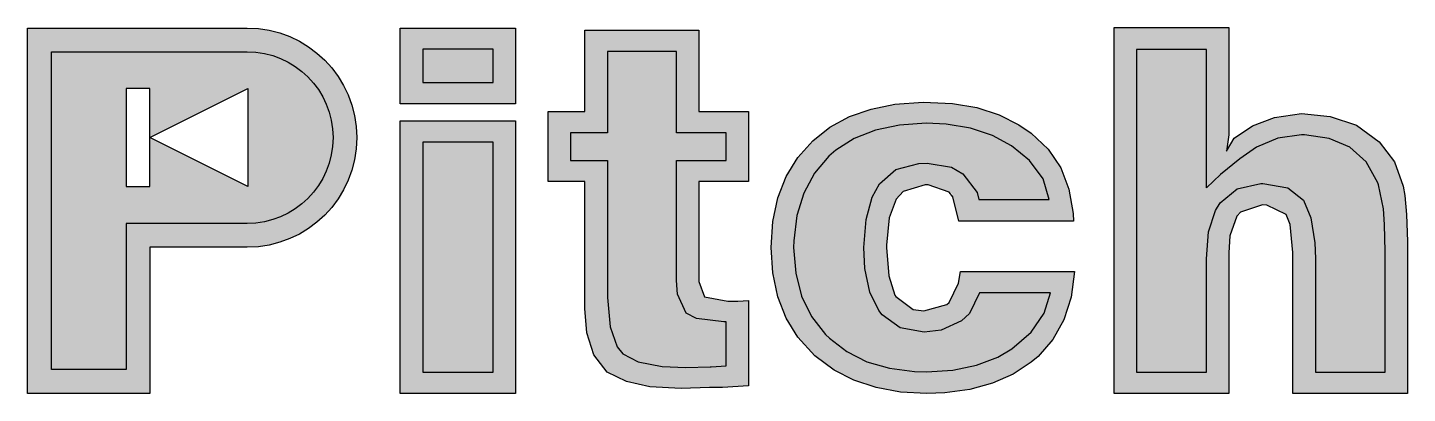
# Model space of a CAD drawing. Header units: millimetres. Extents: x 2963 to 3529, y 1318 to 1533.
# Drawn here: x 3065.63 to 3073.37, y 1370.27 to 1372.32 of the extents above; entities that cross this region are included whole.
import ezdxf

# ---------------------------------------------------------------- set-up
doc = ezdxf.new("R2010")
doc.units = ezdxf.units.MM
doc.layers.add('DMText', color=7, linetype='Continuous', true_color=0x105789)
doc.layers.add('PitchDeck Small', color=7, linetype='Continuous', true_color=0x105789)

msp = doc.modelspace()

# ---------------------------------------------------------------- hatches: boundary and pattern name
at = {"layer": 'DMText'}
h = msp.add_hatch(color=256, dxfattribs=at)
h.dxf.hatch_style = 1
h.paths.add_polyline_path([(3066.8575, 1372.1864), (3065.7585, 1372.1864), (3065.7585, 1370.4029), (3066.1788, 1370.4029), (3066.1788, 1371.2229), (3066.8575, 1371.2229, 1)])
h.paths.add_polyline_path([(3066.861, 1371.4296), (3066.312, 1371.7047), (3066.312, 1371.4296), (3066.1788, 1371.4296), (3066.1788, 1371.9797), (3066.312, 1371.9797), (3066.312, 1371.7047), (3066.861, 1371.9797)], flags=16)
at = {"layer": 'PitchDeck Small'}
h = msp.add_hatch(color=256, dxfattribs=at)
h.dxf.hatch_style = 1
h.paths.add_polyline_path([(3065.6253, 1372.3197), (3065.6253, 1370.2697), (3066.312, 1370.2697), (3066.312, 1371.0897), (3066.8575, 1371.0897, 1), (3066.8575, 1372.3197)])
h.paths.add_polyline_path([(3066.8575, 1372.1864, -1), (3066.8575, 1371.2229), (3066.1788, 1371.2229), (3066.1788, 1370.4029), (3065.7585, 1370.4029), (3065.7585, 1372.1864)], flags=16)
h.paths.add_polyline_path([(3066.1788, 1371.9797), (3066.312, 1371.9797), (3066.312, 1371.7047), (3066.861, 1371.9797), (3066.861, 1371.4296), (3066.312, 1371.7047), (3066.312, 1371.4296), (3066.1788, 1371.4296)], flags=0)
h.paths.add_polyline_path([(3066.861, 1371.4296), (3066.861, 1371.9797), (3066.312, 1371.7047)], flags=0)
h.paths.add_polyline_path([(3066.312, 1371.9797), (3066.1788, 1371.9797), (3066.1788, 1371.4296), (3066.312, 1371.4296)], flags=0)
h.paths.add_polyline_path([(3067.7164, 1370.2697), (3068.3632, 1370.2697), (3068.3632, 1371.7993), (3067.7164, 1371.7993)])
h.paths.add_polyline_path([(3067.8421, 1371.6798), (3068.2375, 1371.6798), (3068.2375, 1370.3892), (3067.8421, 1370.3892)], flags=16)
h.paths.add_polyline_path([(3068.3632, 1371.8944), (3068.3632, 1372.3197), (3067.7164, 1372.3197), (3067.7164, 1371.8944)])
h.paths.add_polyline_path([(3067.8421, 1372.0139), (3067.8421, 1372.2017), (3068.2375, 1372.2017), (3068.2375, 1372.0139)], flags=16)
h.paths.add_polyline_path([(3068.5456, 1371.4591), (3068.7525, 1371.4591), (3068.7525, 1370.7464), (3068.7633, 1370.6099), (3068.8031, 1370.4858), (3068.8773, 1370.3897), (3068.9855, 1370.3356), (3069.1158, 1370.3065), (3069.2924, 1370.2966), (3069.4514, 1370.3019), (3069.525, 1370.3034), (3069.6706, 1370.3126), (3069.6706, 1370.7908), (3069.6108, 1370.7877), (3069.5557, 1370.7877), (3069.5541, 1370.7877), (3069.4239, 1370.8123), (3069.3917, 1370.8966), (3069.3917, 1371.4591), (3069.6706, 1371.4591), (3069.6706, 1371.8514), (3069.3917, 1371.8514), (3069.3917, 1372.3067), (3068.7525, 1372.3067), (3068.7525, 1371.8514), (3068.5456, 1371.8514)])
h.paths.add_polyline_path([(3068.6713, 1371.7319), (3068.8797, 1371.7319), (3068.8797, 1372.1871), (3069.266, 1372.1871), (3069.266, 1371.7319), (3069.5449, 1371.7319), (3069.5449, 1371.5771), (3069.266, 1371.5771), (3069.266, 1370.9027), (3069.2721, 1370.8261), (3069.3212, 1370.7203), (3069.3794, 1370.6896), (3069.5311, 1370.6713), (3069.5449, 1370.6713), (3069.5449, 1370.4245), (3069.4606, 1370.4184), (3069.456, 1370.4184), (3069.3181, 1370.4153), (3069.1863, 1370.4214), (3069.0514, 1370.4475), (3068.9656, 1370.4919), (3068.9334, 1370.5318), (3068.8935, 1370.6437), (3068.8797, 1370.8077), (3068.8797, 1371.5771), (3068.6713, 1371.5771)], flags=16)
h.paths.add_polyline_path([(3069.807, 1371.2338), (3069.7978, 1371.0882), (3069.807, 1370.9456), (3069.8346, 1370.8123), (3069.8821, 1370.6927), (3069.948, 1370.5854), (3070.0428, 1370.4806), (3070.1519, 1370.4), (3070.2622, 1370.3433), (3070.3864, 1370.3019), (3070.5228, 1370.2774), (3070.6715, 1370.2697), (3070.7711, 1370.2728), (3070.9121, 1370.2911), (3071.0393, 1370.3264), (3071.1558, 1370.377), (3071.257, 1370.4444), (3071.2953, 1370.4766), (3071.378, 1370.5716), (3071.4394, 1370.682), (3071.4807, 1370.8092), (3071.4991, 1370.9533), (3070.86, 1370.9533), (3070.8493, 1370.8874), (3070.7924, 1370.7703), (3070.6546, 1370.7326), (3070.5948, 1370.7402), (3070.494, 1370.8159), (3070.4569, 1370.9288), (3070.444, 1371.0959), (3070.46, 1371.2552), (3070.4983, 1371.3594), (3070.5381, 1371.4024), (3070.6705, 1371.4432), (3070.8124, 1371.3923), (3070.8508, 1371.2353), (3071.4945, 1371.2353), (3071.4915, 1371.2797), (3071.4685, 1371.4146), (3071.4225, 1371.5357), (3071.352, 1371.6399), (3071.257, 1371.7304), (3071.188, 1371.7763), (3071.0761, 1371.833), (3070.952, 1371.8729), (3070.8155, 1371.8959), (3070.6507, 1371.9044), (3070.4921, 1371.8928), (3070.3588, 1371.8652), (3070.2362, 1371.8223), (3070.1274, 1371.7625), (3070.0308, 1371.6859), (3069.948, 1371.5939), (3069.8821, 1371.4867), (3069.8346, 1371.3671)])
h.paths.add_polyline_path([(3069.9419, 1371.2675), (3069.9802, 1371.3932), (3070.04, 1371.505), (3070.1212, 1371.6001), (3070.1611, 1371.6338), (3070.2638, 1371.6997), (3070.3833, 1371.7472), (3070.5167, 1371.7748), (3070.6669, 1371.7855), (3070.7788, 1371.7794), (3070.9167, 1371.7579), (3071.0393, 1371.7166), (3071.1466, 1371.6583), (3071.2462, 1371.5771), (3071.3229, 1371.4729), (3071.3581, 1371.3579), (3070.9627, 1371.3579), (3070.9535, 1371.3962), (3070.8723, 1371.502), (3070.8094, 1371.5388), (3070.673, 1371.5618), (3070.6255, 1371.5602), (3070.4967, 1371.525), (3070.4048, 1371.4453), (3070.3634, 1371.3702), (3070.3297, 1371.2445), (3070.3174, 1371.0882), (3070.3236, 1370.9701), (3070.3511, 1370.8368), (3070.4017, 1370.7341), (3070.4201, 1370.7096), (3070.5213, 1370.6375), (3070.6561, 1370.613), (3070.7512, 1370.6237), (3070.8661, 1370.6774), (3070.9106, 1370.7188), (3070.9658, 1370.8337), (3071.3658, 1370.8337), (3071.329, 1370.7203), (3071.257, 1370.613), (3071.1481, 1370.5195), (3071.07, 1370.4735), (3070.9504, 1370.4276), (3070.8171, 1370.4), (3070.6684, 1370.3908), (3070.6025, 1370.3923), (3070.4615, 1370.4107), (3070.3343, 1370.4475), (3070.2224, 1370.5042), (3070.1127, 1370.5882), (3070.0247, 1370.7004), (3069.968, 1370.8153), (3069.9358, 1370.9441), (3069.9235, 1371.0882), (3069.925, 1371.1265)], flags=16)
h.paths.add_polyline_path([(3071.7214, 1370.2697), (3072.3651, 1370.2697), (3072.3651, 1371.0575), (3072.3712, 1371.1541), (3072.4172, 1371.2812), (3072.5672, 1371.3318), (3072.687, 1371.2736), (3072.71, 1371.2169), (3072.7253, 1371.0606), (3072.7253, 1370.2697), (3073.3675, 1370.2697), (3073.3675, 1371.0636), (3073.3675, 1371.1219), (3073.3629, 1371.2736), (3073.3522, 1371.3809), (3073.343, 1371.4315), (3073.2944, 1371.5688), (3073.2096, 1371.6813), (3073.0826, 1371.7749), (3072.9337, 1371.8238), (3072.773, 1371.8399), (3072.6226, 1371.8177), (3072.4985, 1371.7717), (3072.3958, 1371.7012), (3072.3521, 1371.6289), (3072.3651, 1371.7196), (3072.3651, 1372.322), (3071.7214, 1372.322)])
h.paths.add_polyline_path([(3071.8471, 1372.1994), (3072.2394, 1372.1994), (3072.2394, 1371.4238), (3072.3191, 1371.4974), (3072.4264, 1371.5863), (3072.5214, 1371.6507), (3072.641, 1371.7012), (3072.7813, 1371.7208), (3072.9291, 1371.6997), (3073.0441, 1371.6507), (3073.1361, 1371.5694), (3073.2034, 1371.4489), (3073.2326, 1371.3043), (3073.2388, 1371.2169), (3073.2418, 1371.0667), (3073.2418, 1370.3892), (3072.851, 1370.3892), (3072.851, 1371.0268), (3072.8479, 1371.1142), (3072.8265, 1371.2552), (3072.7851, 1371.3533), (3072.6962, 1371.4223), (3072.5567, 1371.4468), (3072.546, 1371.4468), (3072.4126, 1371.4177), (3072.3176, 1371.3395), (3072.2915, 1371.2951), (3072.2517, 1371.1755), (3072.2394, 1371.0238), (3072.2394, 1370.3892), (3071.8471, 1370.3892)], flags=16)
h = msp.add_hatch(color=256, dxfattribs=at)
h.dxf.hatch_style = 1
h.paths.add_polyline_path([(3068.2375, 1372.2017), (3067.8421, 1372.2017), (3067.8421, 1372.0139), (3068.2375, 1372.0139)])
h.paths.add_polyline_path([(3068.2375, 1371.6798), (3067.8421, 1371.6798), (3067.8421, 1370.3892), (3068.2375, 1370.3892)])
h.paths.add_polyline_path([(3069.266, 1371.5771), (3069.5449, 1371.5771), (3069.5449, 1371.7319), (3069.266, 1371.7319), (3069.266, 1372.1871), (3068.8797, 1372.1871), (3068.8797, 1371.7319), (3068.6713, 1371.7319), (3068.6713, 1371.5771), (3068.8797, 1371.5771), (3068.8797, 1370.8077), (3068.8935, 1370.6437), (3068.9334, 1370.5318), (3068.9656, 1370.4919), (3069.0514, 1370.4475), (3069.1863, 1370.4214), (3069.3181, 1370.4153), (3069.4627, 1370.4185), (3069.5449, 1370.4245), (3069.5449, 1370.6713), (3069.5311, 1370.6713), (3069.3794, 1370.6896), (3069.3212, 1370.7203), (3069.2721, 1370.8261), (3069.266, 1370.9027)])
h.paths.add_polyline_path([(3070.3634, 1371.3702), (3070.4048, 1371.4453), (3070.4967, 1371.525), (3070.6255, 1371.5602), (3070.673, 1371.5618), (3070.8094, 1371.5388), (3070.8723, 1371.502), (3070.9535, 1371.3962), (3070.9627, 1371.3579), (3071.3581, 1371.3579), (3071.3229, 1371.4729), (3071.2462, 1371.5771), (3071.1466, 1371.6583), (3071.0393, 1371.7166), (3070.9167, 1371.7579), (3070.7788, 1371.7794), (3070.6669, 1371.7855), (3070.5167, 1371.7748), (3070.3833, 1371.7472), (3070.2638, 1371.6997), (3070.1611, 1371.6338), (3070.1212, 1371.6001), (3070.04, 1371.505), (3069.9802, 1371.3932), (3069.9419, 1371.2675), (3069.925, 1371.1265), (3069.9235, 1371.0882), (3069.9358, 1370.9441), (3069.968, 1370.8153), (3070.0247, 1370.7004), (3070.1028, 1370.6008), (3070.1243, 1370.5793), (3070.2224, 1370.5042), (3070.3343, 1370.4475), (3070.4615, 1370.4107), (3070.6025, 1370.3923), (3070.6684, 1370.3908), (3070.8171, 1370.4), (3070.9504, 1370.4276), (3071.07, 1370.4735), (3071.1481, 1370.5195), (3071.257, 1370.613), (3071.329, 1370.7203), (3071.3658, 1370.8337), (3070.9658, 1370.8337), (3070.9106, 1370.7188), (3070.8661, 1370.6774), (3070.7512, 1370.6237), (3070.6561, 1370.613), (3070.5213, 1370.6375), (3070.4201, 1370.7096), (3070.4017, 1370.7341), (3070.3511, 1370.8368), (3070.3236, 1370.9701), (3070.3174, 1371.0882), (3070.3297, 1371.2445)])
h.paths.add_polyline_path([(3072.2517, 1371.1755), (3072.2915, 1371.2951), (3072.3176, 1371.3395), (3072.4126, 1371.4177), (3072.5508, 1371.4479), (3072.6962, 1371.4223), (3072.7851, 1371.3533), (3072.8265, 1371.2552), (3072.8479, 1371.1142), (3072.851, 1371.0268), (3072.851, 1370.3892), (3073.2418, 1370.3892), (3073.2418, 1371.0667), (3073.2388, 1371.2169), (3073.2326, 1371.3043), (3073.205, 1371.4407), (3073.202, 1371.4514), (3073.1361, 1371.5694), (3073.0441, 1371.6507), (3072.9291, 1371.6997), (3072.7897, 1371.7196), (3072.7728, 1371.7196), (3072.641, 1371.7012), (3072.5214, 1371.6507), (3072.4264, 1371.5863), (3072.3191, 1371.4974), (3072.2394, 1371.4238), (3072.2394, 1372.1994), (3071.8471, 1372.1994), (3071.8471, 1370.3892), (3072.2394, 1370.3892), (3072.2394, 1371.0238)])

# ---------------------------------------------------------------- linework, layer by layer
for points in [[(3066.8575, 1371.0897), (3066.312, 1371.0897), (3066.312, 1370.2697), (3065.6253, 1370.2697), (3065.6253, 1372.3197), (3066.8575, 1372.3197, -1)], [(3066.8575, 1371.2229), (3066.1788, 1371.2229), (3066.1788, 1370.4029), (3065.7585, 1370.4029), (3065.7585, 1372.1864), (3066.8575, 1372.1864, -1)]]:
    msp.add_lwpolyline(points, format="xyb", close=True, dxfattribs=at)
for points in [[(3067.7164, 1371.8944), (3067.7164, 1372.3197), (3068.3632, 1372.3197), (3068.3632, 1371.8944)], [(3068.5456, 1371.4591), (3068.5456, 1371.8514), (3068.7525, 1371.8514), (3068.7525, 1372.3067), (3069.3917, 1372.3067), (3069.3917, 1371.8514), (3069.6706, 1371.8514), (3069.6706, 1371.4591), (3069.3917, 1371.4591), (3069.3917, 1370.8966), (3069.4239, 1370.8123), (3069.5541, 1370.7877), (3069.5557, 1370.7877), (3069.6108, 1370.7877), (3069.6706, 1370.7908), (3069.6706, 1370.3126), (3069.525, 1370.3034), (3069.4514, 1370.3019), (3069.2924, 1370.2966), (3069.1158, 1370.3065), (3068.9855, 1370.3356), (3068.8773, 1370.3897), (3068.8031, 1370.4858), (3068.7633, 1370.6099), (3068.7525, 1370.7464), (3068.7525, 1371.4591)], [(3071.7214, 1372.322), (3072.3651, 1372.322), (3072.3651, 1371.7196), (3072.3521, 1371.6289), (3072.3958, 1371.7012), (3072.4985, 1371.7717), (3072.6226, 1371.8177), (3072.773, 1371.8399), (3072.9337, 1371.8238), (3073.0826, 1371.7749), (3073.2096, 1371.6813), (3073.2944, 1371.5688), (3073.343, 1371.4315), (3073.3522, 1371.3809), (3073.3629, 1371.2736), (3073.3675, 1371.1219), (3073.3675, 1371.0636), (3073.3675, 1370.2697), (3072.7253, 1370.2697), (3072.7253, 1371.0606), (3072.71, 1371.2169), (3072.687, 1371.2736), (3072.5794, 1371.3259), (3072.5536, 1371.3273), (3072.431, 1371.2859), (3072.4111, 1371.2644), (3072.3712, 1371.1541), (3072.3651, 1371.0575), (3072.3651, 1370.2697), (3071.7214, 1370.2697)], [(3068.2375, 1372.2017), (3067.8421, 1372.2017), (3067.8421, 1372.0139), (3068.2375, 1372.0139)], [(3069.266, 1371.5771), (3069.5449, 1371.5771), (3069.5449, 1371.7319), (3069.266, 1371.7319), (3069.266, 1372.1871), (3068.8797, 1372.1871), (3068.8797, 1371.7319), (3068.6713, 1371.7319), (3068.6713, 1371.5771), (3068.8797, 1371.5771), (3068.8797, 1370.8077), (3068.8935, 1370.6437), (3068.9334, 1370.5318), (3068.9656, 1370.4919), (3069.0514, 1370.4475), (3069.1863, 1370.4214), (3069.3181, 1370.4153), (3069.456, 1370.4184), (3069.4606, 1370.4184), (3069.5449, 1370.4245), (3069.5449, 1370.6713), (3069.5311, 1370.6713), (3069.3794, 1370.6896), (3069.3212, 1370.7203), (3069.2721, 1370.8261), (3069.266, 1370.9027)], [(3072.2915, 1371.2951), (3072.3176, 1371.3395), (3072.4126, 1371.4177), (3072.546, 1371.4468), (3072.5567, 1371.4468), (3072.6962, 1371.4223), (3072.7851, 1371.3533), (3072.8265, 1371.2552), (3072.8479, 1371.1142), (3072.851, 1371.0268), (3072.851, 1370.3892), (3073.2418, 1370.3892), (3073.2418, 1371.0667), (3073.2388, 1371.2169), (3073.2326, 1371.3043), (3073.205, 1371.4407), (3073.202, 1371.4514), (3073.1361, 1371.5694), (3073.0441, 1371.6507), (3072.9291, 1371.6997), (3072.7897, 1371.7196), (3072.7728, 1371.7196), (3072.641, 1371.7012), (3072.5214, 1371.6507), (3072.4264, 1371.5863), (3072.3191, 1371.4974), (3072.2394, 1371.4238), (3072.2394, 1372.1994), (3071.8471, 1372.1994), (3071.8471, 1370.3892), (3072.2394, 1370.3892), (3072.2394, 1371.0238), (3072.2517, 1371.1755)], [(3066.861, 1371.9797), (3066.861, 1371.4296), (3066.312, 1371.7047)], [(3066.861, 1371.9797), (3066.861, 1371.4296), (3066.312, 1371.7047)], [(3069.7978, 1371.0882), (3069.807, 1371.2338), (3069.8346, 1371.3671), (3069.8821, 1371.4867), (3069.948, 1371.5939), (3070.0308, 1371.6859), (3070.1274, 1371.7625), (3070.2362, 1371.8223), (3070.3588, 1371.8652), (3070.4921, 1371.8928), (3070.6507, 1371.9044), (3070.8155, 1371.8959), (3070.952, 1371.8729), (3071.0761, 1371.833), (3071.188, 1371.7763), (3071.257, 1371.7304), (3071.352, 1371.6399), (3071.4225, 1371.5357), (3071.4685, 1371.4146), (3071.4915, 1371.2797), (3071.4945, 1371.2353), (3070.8508, 1371.2353), (3070.8171, 1371.3732), (3070.7972, 1371.3978), (3070.6784, 1371.4404), (3070.6623, 1371.4407), (3070.5381, 1371.4024), (3070.4983, 1371.3594), (3070.46, 1371.2552), (3070.4446, 1371.1019), (3070.4446, 1371.0882), (3070.4569, 1370.9288), (3070.4921, 1370.8215), (3070.4967, 1370.8138), (3070.5948, 1370.7402), (3070.6546, 1370.7326), (3070.7834, 1370.7678), (3070.7972, 1370.7801), (3070.8493, 1370.8874), (3070.86, 1370.9533), (3071.4991, 1370.9533), (3071.4807, 1370.8092), (3071.4394, 1370.682), (3071.378, 1370.5716), (3071.2953, 1370.4766), (3071.257, 1370.4444), (3071.1558, 1370.377), (3071.0393, 1370.3264), (3070.9121, 1370.2911), (3070.7711, 1370.2728), (3070.6715, 1370.2697), (3070.5228, 1370.2774), (3070.3864, 1370.3019), (3070.2622, 1370.3433), (3070.1519, 1370.4), (3070.0428, 1370.4806), (3069.948, 1370.5854), (3069.8821, 1370.6927), (3069.8346, 1370.8123), (3069.807, 1370.9456)], [(3067.7164, 1371.7993), (3068.3632, 1371.7993), (3068.3632, 1370.2697), (3067.7164, 1370.2697)], [(3070.3634, 1371.3702), (3070.4048, 1371.4453), (3070.4967, 1371.525), (3070.6255, 1371.5602), (3070.673, 1371.5618), (3070.8094, 1371.5388), (3070.8723, 1371.502), (3070.9535, 1371.3962), (3070.9627, 1371.3579), (3071.3581, 1371.3579), (3071.3229, 1371.4729), (3071.2462, 1371.5771), (3071.1466, 1371.6583), (3071.0393, 1371.7166), (3070.9167, 1371.7579), (3070.7788, 1371.7794), (3070.6669, 1371.7855), (3070.5167, 1371.7748), (3070.3833, 1371.7472), (3070.2638, 1371.6997), (3070.1611, 1371.6338), (3070.1212, 1371.6001), (3070.04, 1371.505), (3069.9802, 1371.3932), (3069.9419, 1371.2675), (3069.925, 1371.1265), (3069.9235, 1371.0882), (3069.9358, 1370.9441), (3069.968, 1370.8153), (3070.0247, 1370.7004), (3070.1028, 1370.6008), (3070.1243, 1370.5793), (3070.2224, 1370.5042), (3070.3343, 1370.4475), (3070.4615, 1370.4107), (3070.6025, 1370.3923), (3070.6684, 1370.3908), (3070.8171, 1370.4), (3070.9504, 1370.4276), (3071.07, 1370.4735), (3071.1481, 1370.5195), (3071.257, 1370.613), (3071.329, 1370.7203), (3071.3658, 1370.8337), (3070.9658, 1370.8337), (3070.9106, 1370.7188), (3070.8661, 1370.6774), (3070.7512, 1370.6237), (3070.6561, 1370.613), (3070.5213, 1370.6375), (3070.4201, 1370.7096), (3070.4017, 1370.7341), (3070.3511, 1370.8368), (3070.3236, 1370.9701), (3070.3174, 1371.0882), (3070.3297, 1371.2445)], [(3068.2375, 1371.6798), (3067.8421, 1371.6798), (3067.8421, 1370.3892), (3068.2375, 1370.3892)]]:
    msp.add_lwpolyline(points, close=True, dxfattribs=at)
msp.add_lwpolyline([(3066.1788, 1371.9797), (3066.1788, 1371.4296), (3066.312, 1371.4296), (3066.312, 1371.9797), (3066.1788, 1371.9797)], dxfattribs=at)
msp.add_lwpolyline([(3066.1788, 1371.9797), (3066.1788, 1371.4296), (3066.312, 1371.4296), (3066.312, 1371.9797), (3066.1788, 1371.9797)], dxfattribs=at)

doc.saveas('drawing.dxf')
